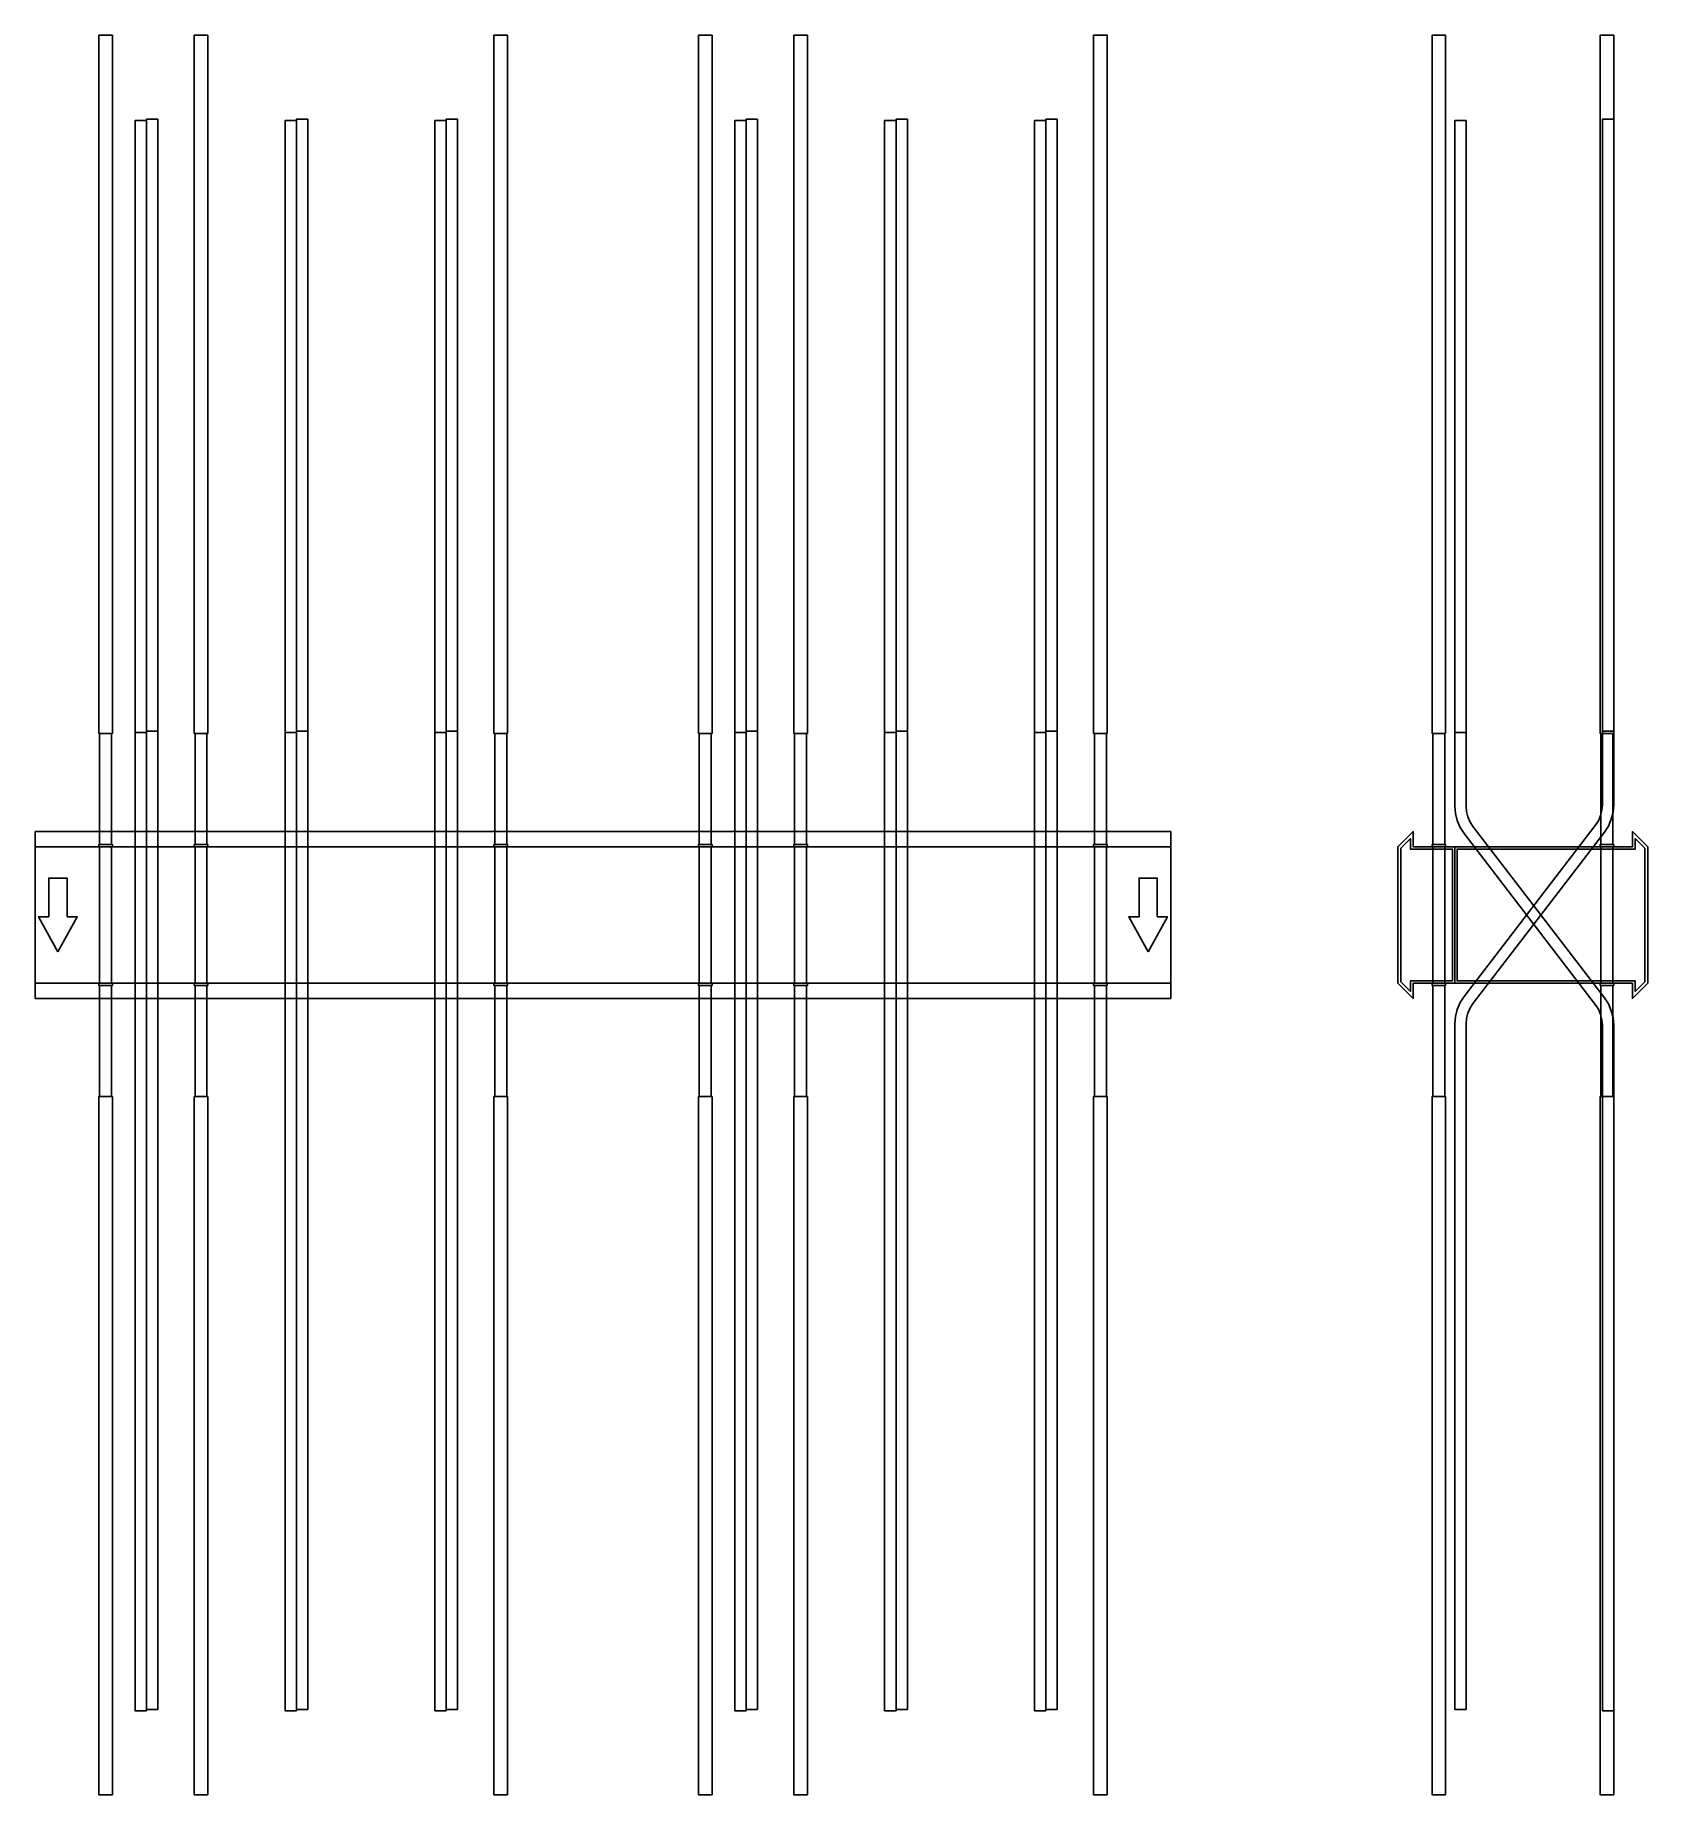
# Model space of a CAD drawing. Extents: x 0 to 1420, y -775 to 775.
import ezdxf

# ---------------------------------------------------------------- set-up
doc = ezdxf.new("R2010")
doc.units = 0
doc.layers.add('Halfen', color=7, linetype='CONTINUOUS')

msp = doc.modelspace()

# ---------------------------------------------------------------- linework, layer by layer
at = {"layer": 'Halfen', "color": 7}
for points in [[(68, 160), (68, 775), (56, 775), (56, 160)], [(152, 160), (152, 775), (140, 775), (140, 160)], [(416, 160), (416, 775), (404, 775), (404, 160)], [(596, 160), (596, 775), (584, 775), (584, 160)], [(680, 160), (680, 775), (668, 775), (668, 160)], [(944, 160), (944, 775), (932, 775), (932, 160)], [(1242, 160), (1242, 775), (1230, 775), (1230, 160)], [(1390, 160), (1390, 775), (1378, 775), (1378, 160)], [(98, 160.757), (98, 699.757), (88, 699.757), (88, 160.757)], [(108, 161.923), (108, 700.923), (98, 700.923), (98, 161.923)], [(230, 160.757), (230, 699.757), (220, 699.757), (220, 160.757)], [(240, 161.923), (240, 700.923), (230, 700.923), (230, 161.923)], [(362, 160.757), (362, 699.757), (352, 699.757), (352, 160.757)], [(372, 161.923), (372, 700.923), (362, 700.923), (362, 161.923)], [(626, 160.757), (626, 699.757), (616, 699.757), (616, 160.757)], [(636, 161.923), (636, 700.923), (626, 700.923), (626, 161.923)], [(758, 160.757), (758, 699.757), (748, 699.757), (748, 160.757)], [(768, 161.923), (768, 700.923), (758, 700.923), (758, 161.923)], [(890, 160.757), (890, 699.757), (880, 699.757), (880, 160.757)], [(900, 161.923), (900, 700.923), (890, 700.923), (890, 161.923)], [(1260, 160.757), (1260, 699.757), (1250, 699.757), (1250, 160.757)], [(1380, 161.923), (1380, 700.923), (1390, 700.923), (1390, 161.923)], [(67.25, 62), (67.25, 160), (56.75, 160), (56.75, 62)], [(98, -700.923), (98, 160.757), (88, 160.757), (88, -700.923)], [(108, -699.757), (108, 161.923), (98, 161.923), (98, -699.757)], [(151.25, 62), (151.25, 160), (140.75, 160), (140.75, 62)], [(230, -700.923), (230, 160.757), (220, 160.757), (220, -700.923)], [(240, -699.757), (240, 161.923), (230, 161.923), (230, -699.757)], [(362, -700.923), (362, 160.757), (352, 160.757), (352, -700.923)], [(372, -699.757), (372, 161.923), (362, 161.923), (362, -699.757)], [(415.25, 62), (415.25, 160), (404.75, 160), (404.75, 62)], [(595.25, 62), (595.25, 160), (584.75, 160), (584.75, 62)], [(626, -700.923), (626, 160.757), (616, 160.757), (616, -700.923)], [(636, -699.757), (636, 161.923), (626, 161.923), (626, -699.757)], [(679.25, 62), (679.25, 160), (668.75, 160), (668.75, 62)], [(758, -700.923), (758, 160.757), (748, 160.757), (748, -700.923)], [(768, -699.757), (768, 161.923), (758, 161.923), (758, -699.757)], [(890, -700.923), (890, 160.757), (880, 160.757), (880, -700.923)], [(900, -699.757), (900, 161.923), (890, 161.923), (890, -699.757)], [(943.25, 62), (943.25, 160), (932.75, 160), (932.75, 62)], [(1241.25, 62), (1241.25, 160), (1230.75, 160), (1230.75, 62)], [(1250, -699.757), (1250, -96.007), (1250.534, -89.492), (1252.123, -83.15), (1254.723, -77.152), (1258.266, -71.657), (1373.801, 78.911), (1376.458, 83.032), (1378.408, 87.53), (1379.599, 92.287), (1380, 97.174), (1380, 161.923), (1390, 161.923), (1390, 97.174), (1389.466, 90.658), (1387.877, 84.316), (1385.277, 78.318), (1381.734, 72.823), (1266.199, -77.745), (1263.542, -81.866), (1261.592, -86.364), (1260.401, -91.121), (1260, -96.007), (1260, -699.757)], [(1390, -700.923), (1390, -97.174), (1389.466, -90.658), (1387.877, -84.316), (1385.277, -78.318), (1381.734, -72.823), (1266.199, 77.745), (1263.542, 81.865), (1261.592, 86.364), (1260.401, 91.121), (1260, 96.007), (1260, 160.757), (1250, 160.757), (1250, 96.007), (1250.534, 89.492), (1252.123, 83.15), (1254.723, 77.152), (1258.266, 71.657), (1373.801, -78.911), (1376.458, -83.032), (1378.408, -87.531), (1379.599, -92.287), (1380, -97.174), (1380, -700.923)], [(1389.25, 62), (1389.25, 160), (1378.75, 160), (1378.75, 62)], [(0, -73.5), (1000, -73.5), (1000, 73.5), (0, 73.5)], [(68, 60), (68, 62), (56, 62), (56, 60)], [(152, 60), (152, 62), (140, 62), (140, 60)], [(416, 60), (416, 62), (404, 62), (404, 60)], [(596, 60), (596, 62), (584, 62), (584, 60)], [(680, 60), (680, 62), (668, 62), (668, 60)], [(944, 60), (944, 62), (932, 62), (932, 60)], [(1250, -60), (1250, 60), (1213.5, 60), (1213.5, 73.5), (1200, 60), (1200, -60), (1213.5, -73.5), (1213.5, -60)], [(1248, -58), (1248, 58), (1211, 58), (1211, 67.25), (1202.5, 58.75), (1202.5, -58.75), (1211, -67.25), (1211, -58)], [(1242, 60), (1242, 62), (1230, 62), (1230, 60)], [(1420, -60), (1420, 60), (1406.5, 73.5), (1406.5, 60), (1250, 60), (1250, -60), (1406.5, -60), (1406.5, -73.5)], [(1417.5, -58.75), (1417.5, 58.75), (1409, 67.25), (1409, 58), (1252, 58), (1252, -58), (1409, -58), (1409, -67.25)], [(1390, 60), (1390, 62), (1378, 62), (1378, 60)], [(0, -60), (1000, -60), (1000, 60), (0, 60)], [(67.25, -60), (67.25, 60), (56.75, 60), (56.75, -60)], [(151.25, -60), (151.25, 60), (140.75, 60), (140.75, -60)], [(415.25, -60), (415.25, 60), (404.75, 60), (404.75, -60)], [(595.25, -60), (595.25, 60), (584.75, 60), (584.75, -60)], [(679.25, -60), (679.25, 60), (668.75, 60), (668.75, -60)], [(943.25, -60), (943.25, 60), (932.75, 60), (932.75, -60)], [(1241.25, -60), (1241.25, 60), (1230.75, 60), (1230.75, -60)], [(1389.25, -60), (1389.25, 60), (1378.75, 60), (1378.75, -60)], [(20, -32.5), (37, -1.5), (28, -1.5), (28, 32.5), (12, 32.5), (12, -1.5), (3, -1.5)], [(980, -32.5), (997, -1.5), (988, -1.5), (988, 32.5), (972, 32.5), (972, -1.5), (963, -1.5)], [(68, -62), (68, -60), (56, -60), (56, -62)], [(67.25, -160), (67.25, -62), (56.75, -62), (56.75, -160)], [(152, -62), (152, -60), (140, -60), (140, -62)], [(151.25, -160), (151.25, -62), (140.75, -62), (140.75, -160)], [(416, -62), (416, -60), (404, -60), (404, -62)], [(415.25, -160), (415.25, -62), (404.75, -62), (404.75, -160)], [(596, -62), (596, -60), (584, -60), (584, -62)], [(595.25, -160), (595.25, -62), (584.75, -62), (584.75, -160)], [(680, -62), (680, -60), (668, -60), (668, -62)], [(679.25, -160), (679.25, -62), (668.75, -62), (668.75, -160)], [(944, -62), (944, -60), (932, -60), (932, -62)], [(943.25, -160), (943.25, -62), (932.75, -62), (932.75, -160)], [(1242, -62), (1242, -60), (1230, -60), (1230, -62)], [(1241.25, -160), (1241.25, -62), (1230.75, -62), (1230.75, -160)], [(1390, -62), (1390, -60), (1378, -60), (1378, -62)], [(1389.25, -160), (1389.25, -62), (1378.75, -62), (1378.75, -160)], [(68, -775), (68, -160), (56, -160), (56, -775)], [(152, -775), (152, -160), (140, -160), (140, -775)], [(416, -775), (416, -160), (404, -160), (404, -775)], [(596, -775), (596, -160), (584, -160), (584, -775)], [(680, -775), (680, -160), (668, -160), (668, -775)], [(944, -775), (944, -160), (932, -160), (932, -775)], [(1242, -775), (1242, -160), (1230, -160), (1230, -775)], [(1390, -775), (1390, -160), (1378, -160), (1378, -775)]]:
    msp.add_lwpolyline(points, close=True, dxfattribs=at)

doc.saveas('drawing.dxf')
